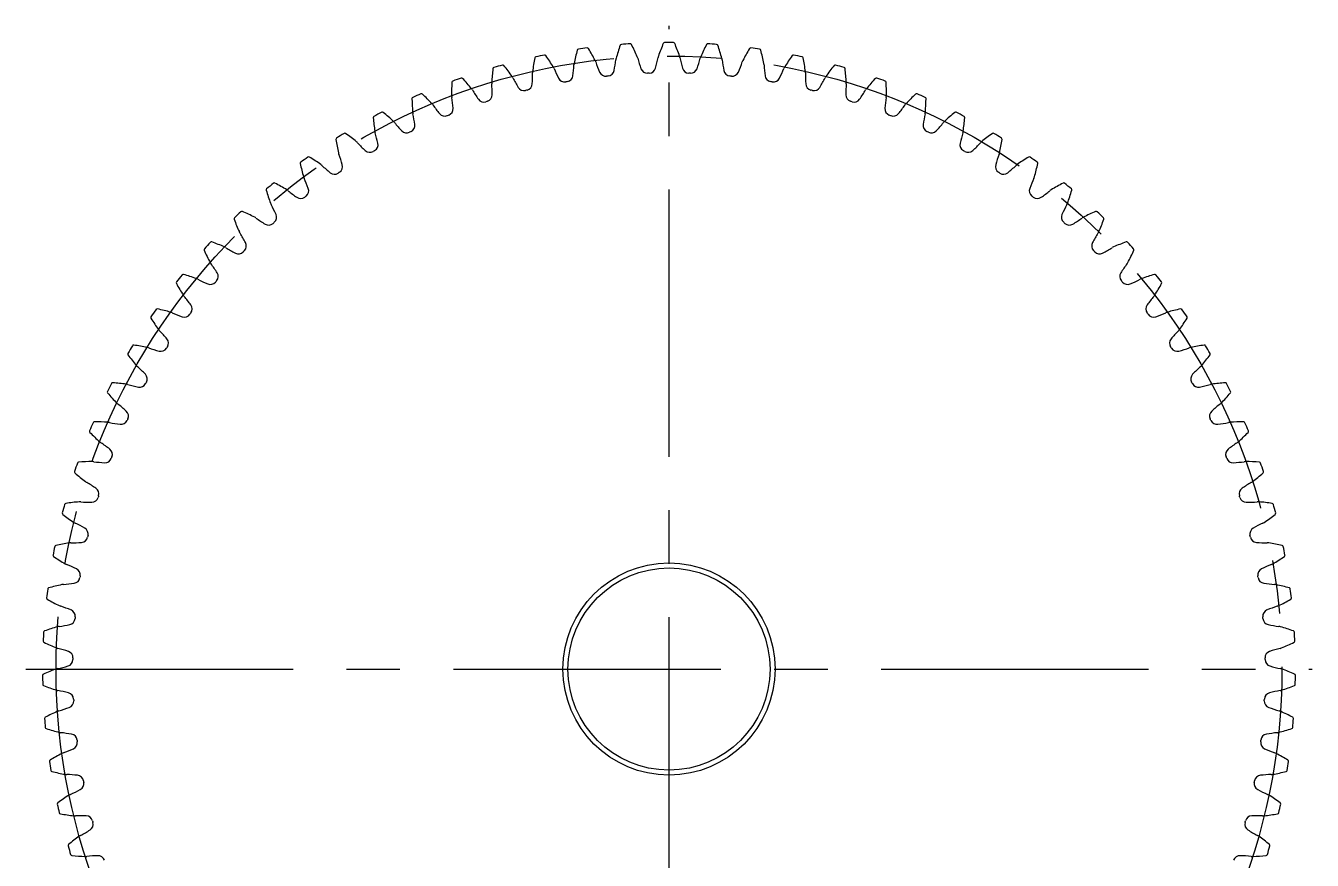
# Model space of a CAD drawing. Extents: x -1 to 144, y -13 to 99.
# Drawn here: x -1 to 75.4, y 35.8 to 85.4 of the extents above; entities that cross this region are included whole.
import ezdxf

# ---------------------------------------------------------------- set-up
doc = ezdxf.new("R2010")
doc.units = 0
doc.header["$LTSCALE"] = 0.5
doc.linetypes.add('CENTER', pattern=[50.8, 31.75, -6.35, 6.35, -6.35])
doc.layers.add('MSM_CENTER', color=1, linetype='CENTER')
doc.layers.add('MSM_CONTINUOUS', color=7, linetype='CONTINUOUS')

msp = doc.modelspace()

# ---------------------------------------------------------------- linework, layer by layer
at = {"layer": 'MSM_CENTER'}
for p, q in [((37.2, 9), (37.2, 85.4)), ((-1, 47.2), (75.4, 47.2))]:
    msp.add_line(p, q, dxfattribs=at)
msp.add_circle((37.2, 47.2), 36.4, dxfattribs=at)
at = {"layer": 'MSM_CONTINUOUS'}
for radius in [6.3, 6]:
    msp.add_circle((37.2, 47.2), radius, dxfattribs=at)
for centre, radius, start, end in [((37.2, 47.2), 37.2, 97.50494, 98.31923), ((32.352, 84.002), 0.08, 31.00348, 97.50496), ((22.67, 78.184), 11.375, 26.92308, 31.00348), ((45.047, 80.51), 11.375, 160.86466, 164.94505), ((34.376, 84.212), 0.08, 94.36319, 160.86466), ((37.2, 47.2), 37.2, 93.5489, 94.36319), ((34.902, 84.249), 0.08, 27.04743, 93.54891), ((24.843, 79.113), 11.375, 22.96703, 27.04743), ((47.326, 79.889), 11.375, 156.90861, 160.98901), ((36.936, 84.319), 0.08, 90.40763, 156.90861), ((37.2, 47.2), 37.2, 89.59285, 90.40715), ((37.464, 84.319), 0.08, 23.09139, 89.59285), ((27.074, 79.889), 11.375, 19.01099, 23.09139), ((49.557, 79.113), 11.375, 152.95257, 157.03297), ((39.498, 84.249), 0.08, 86.4511, 152.95251), ((37.2, 47.2), 37.2, 85.63681, 86.4511), ((40.024, 84.212), 0.08, 19.13534, 85.6367), ((29.353, 80.51), 11.375, 15.05495, 19.13534), ((51.73, 78.184), 11.375, 148.99652, 153.07692), ((42.048, 84.002), 0.08, 82.49506, 148.99647), ((37.2, 47.2), 37.2, 81.68077, 82.49506), ((40.387, 81.273), 11.375, 168.77674, 172.85714), ((29.308, 83.471), 0.08, 102.27528, 168.77674), ((37.2, 47.2), 37.2, 101.46099, 102.27528), ((29.824, 83.58), 0.08, 34.95952, 101.46101), ((20.567, 77.108), 11.375, 30.87912, 34.95952), ((42.73, 80.972), 11.375, 164.8207, 168.9011), ((31.829, 83.929), 0.08, 98.31923, 164.8207), ((32.22, 83.034), 0.665, 19.00977, 26.92333), ((25.015, 84.506), 9.1, 348.78235, 352.8586), ((34.704, 83.292), 0.665, 164.94481, 172.85836), ((34.704, 83.292), 0.665, 15.05372, 22.96729), ((44.133, 85.828), 9.1, 195.05348, 199.12974), ((27.618, 85.258), 9.1, 344.82631, 348.90256), ((37.2, 83.378), 0.665, 160.98876, 168.90232), ((37.2, 83.378), 0.665, 11.09768, 19.01124), ((46.782, 85.258), 9.1, 191.09744, 195.17369), ((30.267, 85.828), 9.1, 340.87026, 344.94652), ((39.696, 83.292), 0.665, 157.0327, 164.94628), ((39.696, 83.292), 0.665, 7.14164, 15.0552), ((49.385, 84.506), 9.1, 187.1414, 191.21765), ((42.18, 83.034), 0.665, 153.07665, 160.99023), ((42.571, 83.929), 0.08, 15.1793, 81.68065), ((31.67, 80.972), 11.375, 11.0989, 15.1793), ((53.833, 77.108), 11.375, 145.04048, 149.12088), ((44.576, 83.58), 0.08, 78.5395, 145.04043), ((37.2, 47.2), 37.2, 77.72472, 78.53902), ((45.092, 83.471), 0.08, 11.22326, 77.72461), ((34.013, 81.273), 11.375, 7.14286, 11.22326), ((38.029, 81.412), 11.375, 172.73279, 176.81319), ((26.824, 82.84), 0.08, 106.2318, 172.73279), ((37.2, 47.2), 37.2, 105.41703, 106.23132), ((27.332, 82.984), 0.08, 38.91556, 105.417), ((18.544, 75.889), 11.375, 34.83517, 38.91556), ((19.996, 82.473), 9.1, 356.69444, 0.77069), ((29.76, 82.605), 0.665, 172.85688, 180.77045), ((29.76, 82.605), 0.665, 22.96581, 30.87937), ((38.75, 86.415), 9.1, 202.96557, 207.04183), ((22.471, 83.576), 9.1, 352.7384, 356.81465), ((32.22, 83.034), 0.665, 168.90085, 176.81441), ((41.452, 86.214), 9.1, 199.00953, 203.08578), ((33.449, 82.803), 0.4, 203.08579, 276.0148), ((33.549, 82.813), 0.4, 275.85333, 348.78238), ((35.914, 82.977), 0.4, 199.12974, 272.05876), ((37.2, 47.2), 35.4, 91.89728, 92.05876), ((36.015, 82.98), 0.4, 271.89728, 344.82631), ((38.385, 82.98), 0.4, 195.1737, 268.10272), ((37.2, 47.2), 35.4, 87.94124, 88.10272), ((38.486, 82.977), 0.4, 267.94124, 340.87024), ((40.851, 82.813), 0.4, 191.21763, 264.14667), ((40.951, 82.803), 0.4, 263.9852, 336.9142), ((32.948, 86.214), 9.1, 336.91422, 340.99047), ((42.18, 83.034), 0.665, 3.18559, 11.09916), ((51.929, 83.576), 9.1, 183.18535, 187.2616), ((35.65, 86.415), 9.1, 332.95817, 337.03443), ((44.64, 82.605), 0.665, 149.12061, 157.03419), ((44.64, 82.605), 0.665, 359.22955, 7.14312), ((54.404, 82.473), 9.1, 179.22931, 183.30556), ((55.856, 75.889), 11.375, 141.08444, 145.16483), ((47.068, 82.984), 0.08, 74.58345, 141.08439), ((37.2, 47.2), 37.2, 73.76868, 74.58297), ((47.576, 82.84), 0.08, 7.26721, 73.76857), ((36.371, 81.412), 11.375, 3.18681, 7.26721), ((35.666, 81.387), 11.375, 176.68883, 180.76923), ((24.39, 82.04), 0.08, 110.18737, 176.68883), ((37.2, 47.2), 37.2, 109.37307, 110.18737), ((24.887, 82.218), 0.08, 42.87161, 109.37311), ((16.609, 74.534), 11.375, 38.79121, 42.87161), ((27.335, 82.007), 0.665, 176.81293, 184.7265), ((17.603, 81.202), 9.1, 0.65048, 4.72674), ((27.335, 82.007), 0.665, 26.92186, 34.83542), ((36.041, 86.428), 9.1, 206.92161, 210.99787), ((28.681, 81.972), 0.4, 283.76542, 356.69444), ((31.001, 82.459), 0.4, 207.04183, 279.97085), ((37.2, 47.2), 35.4, 99.80937, 99.97085), ((31.101, 82.477), 0.4, 279.80937, 352.73842), ((37.2, 47.2), 35.4, 95.85333, 96.0148), ((37.2, 47.2), 35.4, 83.9852, 84.14667), ((43.299, 82.477), 0.4, 187.26158, 260.19063), ((37.2, 47.2), 35.4, 80.02915, 80.19063), ((43.399, 82.459), 0.4, 260.02915, 332.95815), ((45.719, 81.972), 0.4, 183.30554, 256.23458), ((38.359, 86.428), 9.1, 329.00213, 333.07839), ((47.065, 82.007), 0.665, 145.16456, 153.07814), ((56.797, 81.202), 9.1, 175.27326, 179.34952), ((47.065, 82.007), 0.665, 355.2735, 3.18707), ((57.791, 74.534), 11.375, 137.12839, 141.20879), ((49.513, 82.218), 0.08, 70.62741, 137.12834), ((37.2, 47.2), 37.2, 69.81263, 70.62693), ((50.01, 82.04), 0.08, 3.31117, 69.81252), ((38.734, 81.387), 11.375, 359.23077, 3.31117), ((22.017, 81.073), 0.08, 114.14341, 180.64488), ((33.311, 81.2), 11.375, 180.64488, 184.72527), ((37.2, 47.2), 37.2, 113.32912, 114.14341), ((22.5, 81.285), 0.08, 46.82765, 113.32916), ((14.772, 73.048), 11.375, 42.74725, 46.82765), ((24.957, 81.244), 0.665, 180.76898, 188.68254), ((15.304, 79.769), 9.1, 4.60653, 8.68278), ((24.957, 81.244), 0.665, 30.8779, 38.79147), ((33.337, 86.255), 9.1, 210.87766, 214.95391), ((26.207, 81.27), 0.4, 214.95392, 287.88294), ((26.303, 81.301), 0.4, 287.72146, 0.65049), ((28.584, 81.948), 0.4, 210.99788, 283.92689), ((37.2, 47.2), 35.4, 103.76542, 103.92689), ((37.2, 47.2), 35.4, 76.07311, 76.23458), ((45.816, 81.948), 0.4, 256.07311, 329.00216), ((48.097, 81.301), 0.4, 179.34949, 252.27854), ((48.193, 81.27), 0.4, 252.11706, 325.04609), ((41.063, 86.255), 9.1, 325.04609, 329.12234), ((49.443, 81.244), 0.665, 141.20852, 149.1221), ((59.096, 79.769), 9.1, 171.31722, 175.39347), ((49.443, 81.244), 0.665, 351.31746, 359.23103), ((59.628, 73.048), 11.375, 133.17235, 137.25275), ((51.9, 81.285), 0.08, 66.67137, 133.1723), ((37.2, 47.2), 37.2, 65.85659, 66.67088), ((52.383, 81.073), 0.08, 359.35512, 65.85648), ((41.089, 81.2), 11.375, 355.27473, 359.35512), ((37.2, 47.2), 37.2, 117.28516, 118.09945), ((20.183, 80.19), 0.08, 50.7837, 117.2852), ((13.042, 71.439), 11.375, 46.7033, 50.7837), ((22.637, 80.318), 0.665, 184.72501, 192.63858), ((22.637, 80.318), 0.665, 34.83394, 42.74751), ((30.652, 85.895), 9.1, 214.8337, 218.90996), ((23.976, 80.468), 0.4, 291.6775, 4.60653), ((37.2, 47.2), 35.4, 107.72146, 107.88294), ((37.2, 47.2), 35.4, 72.11706, 72.27854), ((50.424, 80.468), 0.4, 175.39345, 248.3225), ((43.748, 85.895), 9.1, 321.09004, 325.1663), ((51.763, 80.318), 0.665, 137.25248, 145.16606), ((51.763, 80.318), 0.665, 347.36142, 355.27498), ((61.358, 71.439), 11.375, 129.2163, 133.2967), ((54.217, 80.19), 0.08, 62.71532, 129.21625), ((37.2, 47.2), 37.2, 61.90055, 62.71484), ((19.716, 79.945), 0.08, 118.09945, 184.60092), ((30.975, 80.851), 11.375, 184.60092, 188.68132), ((20.387, 79.234), 0.665, 38.78999, 46.70355), ((27.998, 85.351), 9.1, 218.78975, 222.866), ((21.712, 79.477), 0.4, 295.63355, 8.56257), ((13.109, 78.181), 9.1, 8.56257, 12.63882), ((23.882, 80.431), 0.4, 218.90997, 291.83898), ((37.2, 47.2), 35.4, 111.6775, 111.83898), ((37.2, 47.2), 35.4, 68.16102, 68.3225), ((50.518, 80.431), 0.4, 248.16102, 321.09005), ((52.688, 79.477), 0.4, 171.43741, 244.36645), ((61.291, 78.181), 9.1, 167.36118, 171.43743), ((46.402, 85.351), 9.1, 317.134, 321.21025), ((54.013, 79.234), 0.665, 133.29643, 141.21001), ((43.425, 80.851), 11.375, 351.31868, 355.39908), ((54.684, 79.945), 0.08, 355.39908, 61.90044), ((17.499, 78.66), 0.08, 122.0555, 188.55696), ((37.2, 47.2), 37.2, 121.24121, 122.0555), ((17.948, 78.937), 0.08, 54.73974, 121.24117), ((11.428, 69.714), 11.375, 50.65934, 54.73974), ((20.387, 79.234), 0.665, 188.68107, 196.59463), ((11.029, 76.445), 9.1, 12.51861, 16.59487), ((21.622, 79.433), 0.4, 222.86601, 295.79502), ((37.2, 47.2), 35.4, 115.63355, 115.79502), ((37.2, 47.2), 35.4, 64.20498, 64.36645), ((52.778, 79.433), 0.4, 244.20498, 317.134), ((63.371, 76.445), 9.1, 163.40513, 167.48138), ((54.013, 79.234), 0.665, 343.40537, 351.31894), ((62.972, 69.714), 11.375, 125.26026, 129.34066), ((56.452, 78.937), 0.08, 58.75928, 125.26021), ((37.2, 47.2), 37.2, 57.9445, 58.7588), ((56.901, 78.66), 0.08, 351.44304, 57.94439), ((28.668, 80.341), 11.375, 188.55696, 192.63736), ((18.217, 77.998), 0.665, 42.74603, 50.6596), ((25.388, 84.626), 9.1, 222.74579, 226.82205), ((19.435, 78.281), 0.4, 226.82206, 299.75107), ((37.2, 47.2), 35.4, 119.58959, 119.75107), ((19.523, 78.331), 0.4, 299.58959, 12.51862), ((54.877, 78.331), 0.4, 167.48136, 240.41041), ((37.2, 47.2), 35.4, 60.24893, 60.41041), ((54.965, 78.281), 0.4, 240.24893, 313.17798), ((49.012, 84.626), 9.1, 313.17796, 317.25421), ((56.183, 77.998), 0.665, 129.34039, 137.25397), ((45.732, 80.341), 11.375, 347.36264, 351.44304), ((15.375, 77.226), 0.08, 126.01202, 192.51301), ((26.402, 79.674), 11.375, 192.51301, 196.59341), ((37.2, 47.2), 37.2, 125.19725, 126.01154), ((15.804, 77.533), 0.08, 58.69578, 125.19721), ((9.936, 67.883), 11.375, 54.61539, 58.69578), ((18.217, 77.998), 0.665, 192.6371, 200.55067), ((9.074, 74.57), 9.1, 16.47466, 20.55091), ((65.326, 74.57), 9.1, 159.44909, 163.52534), ((56.183, 77.998), 0.665, 339.44933, 347.3629), ((64.464, 67.883), 11.375, 121.30422, 125.38461), ((58.596, 77.533), 0.08, 54.80323, 121.30416), ((37.2, 47.2), 37.2, 53.98846, 54.80275), ((47.998, 79.674), 11.375, 343.40659, 347.48699), ((59.025, 77.226), 0.08, 347.48699, 53.98835), ((16.138, 76.615), 0.665, 196.59316, 204.50672), ((16.138, 76.615), 0.665, 46.70208, 54.61564), ((22.834, 83.721), 9.1, 226.70183, 230.77809), ((17.333, 76.981), 0.4, 230.7781, 303.70711), ((37.2, 47.2), 35.4, 123.54564, 123.70711), ((17.417, 77.037), 0.4, 303.54564, 16.47466), ((56.983, 77.037), 0.4, 163.52532, 236.45436), ((37.2, 47.2), 35.4, 56.29289, 56.45436), ((57.067, 76.981), 0.4, 236.29289, 309.22194), ((51.566, 83.721), 9.1, 309.22191, 313.29817), ((58.262, 76.615), 0.665, 125.38434, 133.29792), ((58.262, 76.615), 0.665, 335.49328, 343.40685), ((13.356, 75.649), 0.08, 129.96759, 196.46905), ((37.2, 47.2), 37.2, 129.15329, 129.96759), ((13.763, 75.985), 0.08, 62.65183, 129.15326), ((8.574, 65.952), 11.375, 58.57143, 62.65183), ((14.158, 75.092), 0.665, 50.65812, 58.57168), ((7.253, 72.564), 9.1, 20.4307, 24.50696), ((15.406, 75.601), 0.4, 307.50168, 20.43071), ((58.994, 75.601), 0.4, 159.56927, 232.49832), ((67.147, 72.564), 9.1, 155.49304, 159.5693), ((60.242, 75.092), 0.665, 121.4283, 129.34188), ((65.826, 65.952), 11.375, 117.34817, 121.42857), ((60.637, 75.985), 0.08, 50.84719, 117.34812), ((37.2, 47.2), 37.2, 50.03241, 50.84671), ((61.044, 75.649), 0.08, 343.53095, 50.03231), ((24.187, 78.851), 11.375, 196.46905, 200.54945), ((20.349, 82.643), 9.1, 230.65788, 234.73413), ((15.326, 75.54), 0.4, 234.73414, 307.66316), ((37.2, 47.2), 35.4, 127.50168, 127.66316), ((37.2, 47.2), 35.4, 52.33684, 52.49832), ((59.074, 75.54), 0.4, 232.33684, 305.26589), ((54.051, 82.643), 9.1, 305.26587, 309.34212), ((50.213, 78.851), 11.375, 339.45055, 343.53095), ((37.2, 47.2), 37.2, 133.10934, 133.92363), ((11.832, 74.299), 0.08, 66.60787, 133.10929), ((7.348, 63.933), 11.375, 62.52747, 66.60787), ((14.158, 75.092), 0.665, 200.54919, 208.46276), ((5.574, 70.438), 9.1, 24.38675, 28.463), ((13.498, 74.03), 0.4, 311.45772, 24.38675), ((60.902, 74.03), 0.4, 155.61323, 228.54228), ((68.826, 70.438), 9.1, 151.537, 155.61325), ((60.242, 75.092), 0.665, 331.53724, 339.45081), ((67.052, 63.933), 11.375, 113.39213, 117.47253), ((62.568, 74.299), 0.08, 46.89115, 113.39208), ((37.2, 47.2), 37.2, 46.07637, 46.89066), ((11.45, 73.936), 0.08, 133.92363, 200.4251), ((22.035, 77.878), 11.375, 200.4251, 204.50549), ((12.289, 73.436), 0.665, 54.61416, 62.52773), ((17.944, 81.396), 9.1, 234.61392, 238.69018), ((13.422, 73.963), 0.4, 238.69018, 311.6192), ((37.2, 47.2), 35.4, 131.45772, 131.6192), ((37.2, 47.2), 35.4, 48.3808, 48.54228), ((60.978, 73.963), 0.4, 228.3808, 301.30983), ((56.456, 81.396), 9.1, 301.30982, 305.38608), ((62.111, 73.436), 0.665, 117.47226, 125.38584), ((52.365, 77.878), 11.375, 335.49451, 339.5749), ((62.95, 73.936), 0.08, 339.5749, 46.07626), ((12.289, 73.436), 0.665, 204.50525, 212.4188), ((4.046, 68.201), 9.1, 28.34279, 32.41904), ((70.354, 68.201), 9.1, 147.58096, 151.65721), ((62.111, 73.436), 0.665, 327.5812, 335.49476), ((9.667, 72.096), 0.08, 137.87967, 204.38114), ((19.954, 76.759), 11.375, 204.38114, 208.46154), ((37.2, 47.2), 37.2, 137.06538, 137.87967), ((10.023, 72.485), 0.08, 70.56392, 137.06534), ((6.265, 61.833), 11.375, 66.48352, 70.56392), ((10.538, 71.654), 0.665, 58.57021, 66.48377), ((15.63, 79.986), 9.1, 238.56997, 242.64622), ((11.633, 72.259), 0.4, 242.64623, 315.57524), ((37.2, 47.2), 35.4, 135.41377, 135.57524), ((11.703, 72.331), 0.4, 315.41377, 28.34279), ((62.697, 72.331), 0.4, 151.65719, 224.58623), ((37.2, 47.2), 35.4, 44.42476, 44.58623), ((62.767, 72.259), 0.4, 224.42476, 297.35381), ((58.77, 79.986), 9.1, 297.35378, 301.43003), ((63.862, 71.654), 0.665, 113.51621, 121.42979), ((68.135, 61.833), 11.375, 109.43608, 113.51648), ((64.377, 72.485), 0.08, 42.9351, 109.43603), ((37.2, 47.2), 37.2, 42.12033, 42.93462), ((54.446, 76.759), 11.375, 331.53846, 335.61886), ((64.733, 72.096), 0.08, 335.61886, 42.12022), ((10.538, 71.654), 0.665, 208.46128, 216.37485), ((2.676, 65.863), 9.1, 32.29883, 36.37509), ((71.724, 65.863), 9.1, 143.62491, 147.70116), ((63.862, 71.654), 0.665, 323.62515, 331.53872), ((37.2, 47.2), 37.2, 141.02143, 141.83572), ((8.344, 70.55), 0.08, 74.51996, 141.02138), ((5.329, 59.664), 11.375, 70.43956, 74.51996), ((8.915, 69.757), 0.665, 62.52625, 70.43981), ((13.42, 78.42), 9.1, 242.52601, 246.60226), ((10.03, 70.512), 0.4, 319.36981, 32.29884), ((64.37, 70.512), 0.4, 147.70114, 220.63019), ((60.98, 78.42), 9.1, 293.39774, 297.47399), ((65.485, 69.757), 0.665, 109.56017, 117.47375), ((69.071, 59.664), 11.375, 105.48004, 109.56044), ((66.056, 70.55), 0.08, 38.97906, 105.47999), ((37.2, 47.2), 37.2, 38.16428, 38.97858), ((8.015, 70.137), 0.08, 141.83572, 208.33718), ((17.956, 75.498), 11.375, 208.33718, 212.41758), ((9.965, 70.435), 0.4, 246.60227, 319.53129), ((37.2, 47.2), 35.4, 139.36981, 139.53129), ((37.2, 47.2), 35.4, 40.46871, 40.63019), ((64.435, 70.435), 0.4, 220.46871, 293.39776), ((56.444, 75.498), 11.375, 327.58242, 331.66282), ((66.385, 70.137), 0.08, 331.66282, 38.16417), ((8.915, 69.757), 0.665, 212.41732, 220.33089), ((1.471, 63.437), 9.1, 36.25488, 40.33113), ((8.487, 68.582), 0.4, 323.32586, 36.25488), ((65.913, 68.582), 0.4, 143.7451, 216.67414), ((72.929, 63.437), 9.1, 139.66887, 143.74512), ((65.485, 69.757), 0.665, 319.66911, 327.58268), ((6.502, 68.069), 0.08, 145.79176, 212.29323), ((16.05, 74.103), 11.375, 212.29323, 216.37363), ((37.2, 47.2), 37.2, 144.97747, 145.79176), ((6.801, 68.503), 0.08, 78.476, 144.97742), ((4.545, 57.436), 11.375, 74.3956, 78.476), ((7.426, 67.752), 0.665, 66.4823, 74.39586), ((11.322, 76.705), 9.1, 246.48205, 250.55831), ((8.427, 68.501), 0.4, 250.55832, 323.48733), ((37.2, 47.2), 35.4, 143.32586, 143.48733), ((37.2, 47.2), 35.4, 36.51267, 36.67414), ((65.973, 68.501), 0.4, 216.51267, 289.44172), ((63.078, 76.705), 9.1, 289.44169, 293.51795), ((66.974, 67.752), 0.665, 105.60412, 113.5177), ((69.855, 57.436), 11.375, 101.524, 105.60439), ((58.35, 74.103), 11.375, 323.62637, 327.70677), ((67.599, 68.503), 0.08, 35.02301, 101.52394), ((37.2, 47.2), 37.2, 34.20824, 35.02253), ((67.898, 68.069), 0.08, 327.70677, 34.20813), ((7.426, 67.752), 0.665, 216.37338, 224.28694), ((0.436, 60.933), 9.1, 40.21092, 44.28718), ((73.964, 60.933), 9.1, 135.71282, 139.78908), ((66.974, 67.752), 0.665, 315.71306, 323.62663), ((7.08, 66.55), 0.4, 327.2819, 40.21095), ((67.32, 66.55), 0.4, 139.78906, 212.7181), ((5.135, 65.901), 0.08, 149.74781, 216.24927), ((37.2, 47.2), 37.2, 148.93351, 149.74781), ((14.244, 72.58), 11.375, 216.24927, 220.32967), ((5.404, 66.355), 0.08, 82.43205, 148.93347), ((3.917, 55.159), 11.375, 78.35165, 82.43205), ((6.079, 65.648), 0.665, 70.43834, 78.3519), ((9.348, 74.849), 9.1, 250.4381, 254.51435), ((7.026, 66.465), 0.4, 254.51436, 327.44337), ((37.2, 47.2), 35.4, 147.2819, 147.44337), ((37.2, 47.2), 35.4, 32.55663, 32.7181), ((67.374, 66.465), 0.4, 212.55663, 285.48565), ((65.052, 74.849), 9.1, 285.48565, 289.5619), ((68.321, 65.648), 0.665, 101.64808, 109.56166), ((70.483, 55.159), 11.375, 97.56795, 101.64835), ((60.156, 72.58), 11.375, 319.67033, 323.75073), ((68.996, 66.355), 0.08, 31.06697, 97.5679), ((37.2, 47.2), 37.2, 30.25219, 31.06649), ((69.265, 65.901), 0.08, 323.75073, 30.25209), ((6.079, 65.648), 0.665, 220.32941, 228.24298), ((-0.424, 58.364), 9.1, 44.16697, 48.24322), ((74.824, 58.364), 9.1, 131.75678, 135.83303), ((68.321, 65.648), 0.665, 311.75702, 319.67059), ((4.158, 64.116), 0.08, 86.38809, 152.88951), ((3.447, 52.843), 11.375, 82.30769, 86.38809), ((5.817, 64.426), 0.4, 331.23794, 44.16699), ((37.2, 47.2), 35.4, 151.23794, 151.39942), ((68.583, 64.426), 0.4, 135.83301, 208.76206), ((37.2, 47.2), 35.4, 28.60058, 28.76206), ((70.953, 52.843), 11.375, 93.61191, 97.69231), ((70.242, 64.116), 0.08, 27.11093, 93.61186), ((3.921, 63.645), 0.08, 153.70385, 220.20532), ((37.2, 47.2), 37.2, 152.88956, 153.70385), ((12.548, 70.936), 11.375, 220.20532, 224.28571), ((4.88, 63.457), 0.665, 74.39438, 82.30795), ((7.507, 72.862), 9.1, 254.39414, 258.4704), ((5.768, 64.337), 0.4, 258.47041, 331.39942), ((68.632, 64.337), 0.4, 208.60058, 281.52961), ((66.893, 72.862), 9.1, 281.5296, 285.60586), ((69.52, 63.457), 0.665, 97.69204, 105.60562), ((61.852, 70.936), 11.375, 315.71429, 319.79468), ((37.2, 47.2), 37.2, 26.29615, 27.11044), ((70.479, 63.645), 0.08, 319.79468, 26.29604), ((4.88, 63.457), 0.665, 224.28545, 232.19902), ((-1.104, 55.742), 9.1, 48.12301, 52.19926), ((75.504, 55.742), 9.1, 127.80074, 131.87699), ((69.52, 63.457), 0.665, 307.80098, 315.71454), ((4.661, 62.128), 0.4, 262.42642, 335.35546), ((4.703, 62.22), 0.4, 335.19399, 48.12304), ((37.2, 47.2), 35.4, 155.19399, 155.35546), ((69.697, 62.22), 0.4, 131.87697, 204.80601), ((37.2, 47.2), 35.4, 24.64454, 24.80601), ((69.739, 62.128), 0.4, 204.64454, 277.57359), ((2.866, 61.309), 0.08, 157.65989, 224.16136), ((37.2, 47.2), 37.2, 156.8456, 157.65989), ((10.969, 69.178), 11.375, 224.16136, 228.24176), ((3.07, 61.796), 0.08, 90.34413, 156.84556), ((3.138, 50.501), 11.375, 86.26374, 90.34413), ((3.836, 61.189), 0.665, 78.35043, 86.26399), ((5.808, 70.752), 9.1, 258.35019, 262.42644), ((68.592, 70.752), 9.1, 277.57356, 281.64981), ((70.564, 61.189), 0.665, 93.73599, 101.64957), ((71.262, 50.501), 11.375, 89.65586, 93.73626), ((63.431, 69.178), 11.375, 311.75824, 315.83864), ((71.33, 61.796), 0.08, 23.15488, 89.65582), ((37.2, 47.2), 37.2, 22.34011, 23.1544), ((71.534, 61.309), 0.08, 315.83864, 22.34), ((3.836, 61.189), 0.665, 228.24151, 236.15507), ((-1.602, 53.079), 9.1, 52.07906, 56.15531), ((76.002, 53.079), 9.1, 123.84469, 127.92094), ((70.564, 61.189), 0.665, 303.84493, 311.7585), ((3.709, 59.848), 0.4, 266.38249, 339.31151), ((3.744, 59.942), 0.4, 339.15003, 52.07908), ((37.2, 47.2), 35.4, 159.15003, 159.31151), ((70.656, 59.942), 0.4, 127.92093, 200.84997), ((37.2, 47.2), 35.4, 20.68849, 20.84997), ((70.691, 59.848), 0.4, 200.68849, 273.61754), ((1.974, 58.907), 0.08, 161.61594, 228.1174), ((37.2, 47.2), 37.2, 160.80165, 161.61594), ((9.515, 67.316), 11.375, 228.1174, 232.1978), ((2.144, 59.407), 0.08, 94.30018, 160.8017), ((2.991, 48.143), 11.375, 90.21978, 94.30018), ((2.95, 58.854), 0.665, 82.30647, 90.22003), ((4.257, 68.53), 9.1, 262.30623, 266.38248), ((70.143, 68.53), 9.1, 273.61752, 277.69377), ((71.45, 58.854), 0.665, 89.77995, 97.69353), ((71.409, 48.143), 11.375, 85.69982, 89.78022), ((64.885, 67.316), 11.375, 307.8022, 311.8826), ((72.256, 59.407), 0.08, 19.19884, 85.69977), ((37.2, 47.2), 37.2, 18.38406, 19.19836), ((72.426, 58.907), 0.08, 311.8826, 18.38396), ((2.95, 58.854), 0.665, 232.19754, 240.11111), ((-1.916, 50.388), 9.1, 56.0351, 60.11135), ((76.316, 50.388), 9.1, 119.88865, 123.9649), ((71.45, 58.854), 0.665, 299.88889, 307.80246), ((2.916, 57.507), 0.4, 270.33854, 343.26755), ((2.945, 57.604), 0.4, 343.10608, 56.03512), ((37.2, 47.2), 35.4, 163.10608, 163.26755), ((71.455, 57.604), 0.4, 123.96488, 196.89392), ((37.2, 47.2), 35.4, 16.73245, 16.89392), ((71.484, 57.507), 0.4, 196.73245, 269.6615), ((37.2, 47.2), 37.2, 164.75769, 165.57198), ((1.386, 56.959), 0.08, 98.25622, 164.75774), ((3.008, 45.781), 11.375, 94.17582, 98.25622), ((2.228, 56.463), 0.665, 86.26252, 94.17608), ((2.864, 66.207), 9.1, 266.26227, 270.33853), ((71.536, 66.207), 9.1, 269.66147, 273.73773), ((72.172, 56.463), 0.665, 85.8239, 93.73748), ((71.392, 45.781), 11.375, 81.74378, 85.82417), ((73.014, 56.959), 0.08, 15.24279, 81.74373), ((37.2, 47.2), 37.2, 14.42802, 15.24231), ((1.251, 56.449), 0.08, 165.57198, 232.07345), ((8.193, 65.358), 11.375, 232.07345, 236.15385), ((2.228, 56.463), 0.665, 236.15359, 244.06715), ((-2.042, 47.682), 9.1, 59.99114, 64.0674), ((76.442, 47.682), 9.1, 115.9326, 120.00886), ((72.172, 56.463), 0.665, 295.93285, 303.84641), ((66.207, 65.358), 11.375, 303.84615, 307.92655), ((73.149, 56.449), 0.08, 307.92655, 14.42791), ((2.286, 55.117), 0.4, 274.29458, 347.22359), ((2.309, 55.215), 0.4, 347.06212, 59.99117), ((37.2, 47.2), 35.4, 167.06212, 167.22359), ((72.091, 55.215), 0.4, 120.00884, 192.93788), ((37.2, 47.2), 35.4, 12.77641, 12.93788), ((72.114, 55.117), 0.4, 192.77641, 265.70545), ((37.2, 47.2), 37.2, 168.71373, 169.52802), ((0.798, 54.465), 0.08, 102.21227, 168.71379), ((3.187, 43.425), 11.375, 98.13187, 102.21227), ((1.672, 54.028), 0.665, 90.21856, 98.13212), ((1.635, 63.793), 9.1, 270.21832, 274.29457), ((72.765, 63.793), 9.1, 265.70543, 269.78168), ((72.728, 54.028), 0.665, 81.86786, 89.78144), ((71.213, 43.425), 11.375, 77.78773, 81.86813), ((73.602, 54.465), 0.08, 11.28675, 77.78769), ((37.2, 47.2), 37.2, 10.47197, 11.28627), ((0.698, 53.947), 0.08, 169.52802, 236.02949), ((7.01, 63.314), 11.375, 236.02949, 240.10989), ((67.39, 63.314), 11.375, 299.89011, 303.97051), ((73.702, 53.947), 0.08, 303.97051, 10.47187), ((1.672, 54.028), 0.665, 240.10964, 248.0232), ((-1.982, 44.973), 9.1, 63.94719, 68.02344), ((1.839, 52.789), 0.4, 351.01816, 63.94721), ((37.2, 47.2), 35.4, 171.01816, 171.17964), ((72.561, 52.789), 0.4, 116.05279, 188.98184), ((37.2, 47.2), 35.4, 8.82036, 8.98184), ((76.382, 44.973), 9.1, 111.97656, 116.05281), ((72.728, 54.028), 0.665, 291.9768, 299.89037), ((0.383, 51.936), 0.08, 106.16831, 172.66983), ((3.529, 41.088), 11.375, 102.08791, 106.16831), ((1.286, 51.561), 0.665, 94.1746, 102.08817), ((0.575, 61.299), 9.1, 274.17436, 278.25062), ((1.823, 52.689), 0.4, 278.25063, 351.17964), ((72.577, 52.689), 0.4, 188.82036, 261.74941), ((73.825, 61.299), 9.1, 261.74939, 265.82564), ((73.114, 51.561), 0.665, 77.91182, 85.8254), ((70.871, 41.088), 11.375, 73.83169, 77.91209), ((74.017, 51.936), 0.08, 7.33071, 73.83164), ((37.2, 47.2), 37.2, 172.66978, 173.48407), ((0.32, 51.412), 0.08, 173.48407, 239.98554), ((5.97, 61.193), 11.375, 239.98554, 244.06593), ((68.43, 61.193), 11.375, 295.93407, 300.01446), ((37.2, 47.2), 37.2, 6.51593, 7.33022), ((74.08, 51.412), 0.08, 300.01446, 6.51582), ((1.286, 51.561), 0.665, 244.06567, 251.97924), ((-1.735, 42.275), 9.1, 67.90323, 71.97948), ((1.538, 50.336), 0.4, 354.97421, 67.90323), ((72.862, 50.336), 0.4, 112.09675, 185.02579), ((76.135, 42.275), 9.1, 108.02052, 112.09677), ((73.114, 51.561), 0.665, 288.02076, 295.93432), ((4.03, 38.779), 11.375, 106.04396, 110.12435), ((1.07, 49.073), 0.665, 98.13065, 106.04421), ((-0.311, 58.739), 9.1, 278.13041, 282.20666), ((1.529, 50.236), 0.4, 282.20667, 355.13568), ((37.2, 47.2), 35.4, 174.97421, 175.13568), ((37.2, 47.2), 35.4, 4.86432, 5.02579), ((72.871, 50.236), 0.4, 184.86432, 257.79337), ((74.711, 58.739), 9.1, 257.79334, 261.86959), ((73.33, 49.073), 0.665, 73.95577, 81.86935), ((70.37, 38.779), 11.375, 69.87564, 73.95604), ((37.2, 47.2), 37.2, 176.62582, 177.44011), ((0.144, 49.385), 0.08, 110.12435, 176.62589), ((74.256, 49.385), 0.08, 3.37418, 69.8756), ((37.2, 47.2), 37.2, 2.55989, 3.37418), ((0.117, 48.858), 0.08, 177.44011, 243.94158), ((5.079, 59.005), 11.375, 243.94158, 248.02198), ((1.07, 49.073), 0.665, 248.02173, 255.93529), ((-1.303, 39.601), 9.1, 71.85928, 75.93553), ((1.406, 47.868), 0.4, 358.93025, 71.8593), ((72.994, 47.868), 0.4, 108.14071, 181.06975), ((75.703, 39.601), 9.1, 104.06447, 108.14073), ((73.33, 49.073), 0.665, 284.06471, 291.97828), ((69.321, 59.005), 11.375, 291.97802, 296.05842), ((74.283, 48.858), 0.08, 296.05842, 2.55978), ((-1.017, 56.124), 9.1, 282.08645, 286.1627), ((1.404, 47.767), 0.4, 286.16272, 359.09173), ((37.2, 47.2), 35.4, 178.93025, 179.09173), ((37.2, 47.2), 35.4, 0.90827, 1.06975), ((72.996, 47.767), 0.4, 180.90827, 253.83732), ((75.417, 56.124), 9.1, 253.8373, 257.91355), ((0.082, 46.823), 0.08, 114.0804, 180.58193), ((37.2, 47.2), 37.2, 180.58187, 181.39616), ((4.69, 36.511), 11.375, 110, 114.0804), ((1.027, 46.576), 0.665, 102.08669, 110.00025), ((73.373, 46.576), 0.665, 69.99973, 77.91331), ((69.71, 36.511), 11.375, 65.9196, 70), ((74.318, 46.823), 0.08, 359.41813, 65.91956), ((37.2, 47.2), 37.2, 358.60384, 359.41813), ((0.091, 46.296), 0.08, 181.39616, 247.89762), ((4.341, 56.761), 11.375, 247.89762, 251.97802), ((1.027, 46.576), 0.665, 251.97776, 259.89133), ((-0.687, 36.963), 9.1, 75.81532, 79.89157), ((75.087, 36.963), 9.1, 100.10843, 104.18468), ((73.373, 46.576), 0.665, 280.10867, 288.02224), ((70.059, 56.761), 11.375, 288.02198, 292.10238), ((74.309, 46.296), 0.08, 292.10238, 358.60374), ((1.445, 45.397), 0.4, 2.8863, 75.81534), ((1.451, 45.297), 0.4, 290.11876, 3.04777), ((37.2, 47.2), 35.4, 182.8863, 183.04777), ((72.949, 45.297), 0.4, 176.95223, 249.88128), ((37.2, 47.2), 35.4, 356.95223, 357.1137), ((72.955, 45.397), 0.4, 104.18469, 177.1137), ((0.196, 44.263), 0.08, 118.03644, 184.53784), ((5.505, 34.294), 11.375, 113.95604, 118.03644), ((1.157, 44.081), 0.665, 106.04274, 113.9563), ((-1.542, 53.466), 9.1, 286.04249, 290.11875), ((75.942, 53.466), 9.1, 249.88125, 253.95751), ((73.243, 44.081), 0.665, 66.04368, 73.95726), ((68.895, 34.294), 11.375, 61.96356, 66.04395), ((74.204, 44.263), 0.08, 355.46209, 61.96352), ((37.2, 47.2), 37.2, 184.53791, 185.3522), ((0.242, 43.738), 0.08, 185.3522, 251.85367), ((3.76, 54.471), 11.375, 251.85367, 255.93407), ((70.64, 54.471), 11.375, 284.06593, 288.14633), ((74.158, 43.738), 0.08, 288.14633, 354.6477), ((37.2, 47.2), 37.2, 354.6478, 355.46209), ((1.157, 44.081), 0.665, 255.93381, 263.84737), ((0.11, 34.373), 9.1, 79.77136, 83.84762), ((1.655, 42.935), 0.4, 6.84234, 79.77136), ((1.667, 42.835), 0.4, 294.07481, 7.00381), ((37.2, 47.2), 35.4, 186.84234, 187.00381), ((72.733, 42.835), 0.4, 172.99619, 245.92523), ((37.2, 47.2), 35.4, 352.99619, 353.15766), ((72.745, 42.935), 0.4, 100.22865, 173.15766), ((74.29, 34.373), 9.1, 96.15238, 100.22864), ((73.243, 44.081), 0.665, 276.15263, 284.06619), ((6.471, 32.138), 11.375, 117.91209, 121.99249), ((1.458, 41.602), 0.665, 109.99878, 117.91234), ((-1.882, 50.778), 9.1, 289.99854, 294.07479), ((76.282, 50.778), 9.1, 245.92521, 250.00146), ((72.942, 41.602), 0.665, 62.08764, 70.00122), ((67.929, 32.138), 11.375, 58.00751, 62.08791), ((0.487, 41.717), 0.08, 121.99249, 188.49402), ((37.2, 47.2), 37.2, 188.49395, 189.30824), ((37.2, 47.2), 37.2, 350.69176, 351.50605), ((73.913, 41.717), 0.08, 351.50653, 58.00748), ((0.569, 41.196), 0.08, 189.30824, 255.80971), ((3.338, 52.146), 11.375, 255.80971, 259.89011), ((1.458, 41.602), 0.665, 259.88986, 267.80342), ((1.083, 31.845), 9.1, 83.72741, 87.80366), ((2.034, 40.493), 0.4, 10.79838, 83.72743), ((37.2, 47.2), 35.4, 190.79838, 190.95986), ((37.2, 47.2), 35.4, 349.04014, 349.20162), ((72.366, 40.493), 0.4, 96.27258, 169.20162), ((73.317, 31.845), 9.1, 92.19634, 96.27259), ((72.942, 41.602), 0.665, 272.19658, 280.11015), ((71.062, 52.146), 11.375, 280.10989, 284.19029), ((73.831, 41.196), 0.08, 284.19029, 350.69166), ((1.929, 39.15), 0.665, 113.95482, 121.86839), ((-2.036, 48.073), 9.1, 293.95458, 298.03084), ((2.053, 40.394), 0.4, 298.03085, 10.95986), ((72.347, 40.394), 0.4, 169.04014, 241.96919), ((76.436, 48.073), 9.1, 241.96917, 246.04542), ((72.471, 39.15), 0.665, 58.1316, 66.04518), ((0.953, 39.197), 0.08, 125.94853, 192.45007), ((37.2, 47.2), 37.2, 192.45, 193.26429), ((7.584, 30.054), 11.375, 121.86813, 125.94853), ((66.816, 30.054), 11.375, 54.05147, 58.13187), ((37.2, 47.2), 37.2, 346.73571, 347.55), ((73.447, 39.197), 0.08, 347.55049, 54.05143), ((1.07, 38.683), 0.08, 193.26429, 259.76576), ((3.077, 49.798), 11.375, 259.76576, 263.84615), ((1.929, 39.15), 0.665, 263.84591, 271.75946), ((2.229, 29.39), 9.1, 87.68345, 91.7597), ((2.58, 38.083), 0.4, 14.75443, 87.68345), ((71.82, 38.083), 0.4, 92.31653, 165.24557), ((72.171, 29.39), 9.1, 88.2403, 92.31655), ((72.471, 39.15), 0.665, 268.24054, 276.15411), ((71.323, 49.798), 11.375, 276.15385, 280.23424), ((73.33, 38.683), 0.08, 280.23424, 346.73561), ((-2.002, 45.364), 9.1, 297.91063, 301.98688), ((2.606, 37.985), 0.4, 301.98689, 14.9159), ((37.2, 47.2), 35.4, 194.75443, 194.9159), ((71.794, 37.985), 0.4, 165.0841, 238.01315), ((37.2, 47.2), 35.4, 345.0841, 345.24557), ((76.402, 45.364), 9.1, 238.01312, 242.08937), ((1.591, 36.716), 0.08, 129.90457, 196.40611), ((37.2, 47.2), 37.2, 196.40604, 197.22033), ((8.837, 28.051), 11.375, 125.82418, 129.90457), ((2.568, 36.735), 0.665, 117.91087, 125.82443), ((71.832, 36.735), 0.665, 54.17555, 62.08913), ((65.563, 28.051), 11.375, 50.09543, 54.17582), ((37.2, 47.2), 37.2, 342.77967, 343.59396), ((72.809, 36.716), 0.08, 343.59444, 50.09539), ((1.744, 36.211), 0.08, 197.22033, 263.7218), ((2.979, 47.438), 11.375, 263.7218, 267.8022), ((2.568, 36.735), 0.665, 267.80194, 275.71551), ((3.541, 27.019), 9.1, 91.63949, 95.71575), ((3.292, 35.716), 0.4, 18.71047, 91.6395), ((71.108, 35.716), 0.4, 88.36049, 161.28953), ((70.859, 27.019), 9.1, 84.28425, 88.36051), ((71.832, 36.735), 0.665, 264.28449, 272.19806), ((71.421, 47.438), 11.375, 272.1978, 276.2782), ((72.656, 36.211), 0.08, 276.2782, 342.77957)]:
    msp.add_arc(centre, radius, start, end, dxfattribs=at)

doc.saveas('drawing.dxf')
